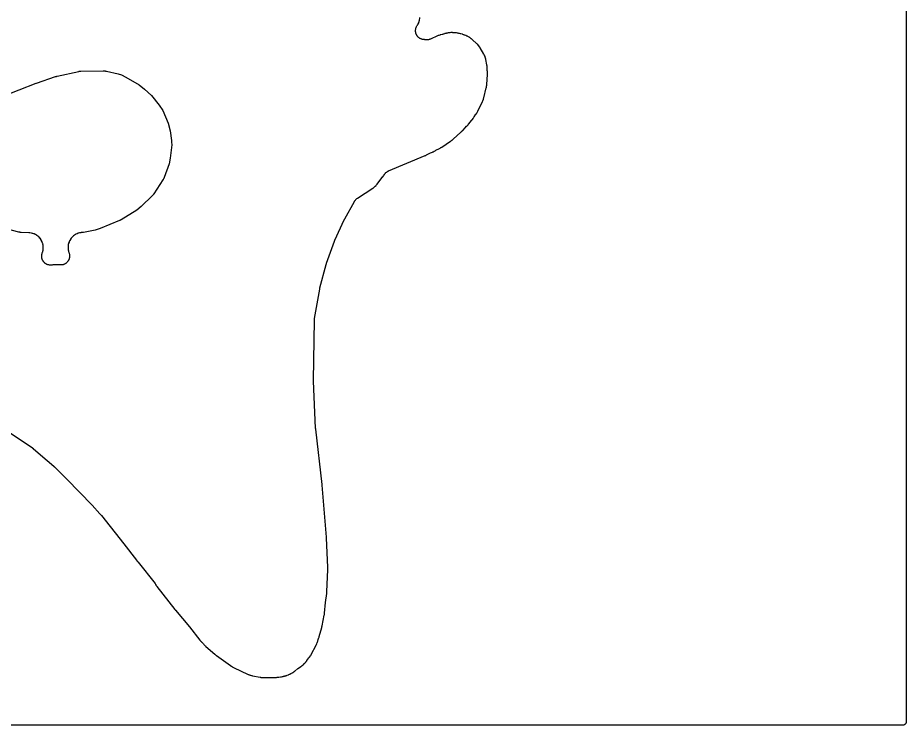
# Model space of a CAD drawing. Header units: millimetres. Extents: x 0 to 300, y 0 to 300.
# Drawn here: x 150.8 to 300.1, y -0.1 to 118.8 of the extents above; entities that cross this region are included whole.
import ezdxf

# ---------------------------------------------------------------- set-up
doc = ezdxf.new("R2010")
doc.units = ezdxf.units.MM
doc.layers.add('CUT', color=7, linetype='CONTINUOUS')

msp = doc.modelspace()

# ---------------------------------------------------------------- linework, layer by layer
at = {"layer": 'CUT'}
for points in [[(300.0625, 298.5625), (300.0625, 1.4375), (300.0625, 0.5522), (300.0589, 0.4788), (300.0503, 0.4206), (300.036, 0.3635), (300.0162, 0.3082), (299.991, 0.255), (299.9608, 0.2046), (299.9257, 0.1573), (299.8863, 0.1137), (299.8427, 0.0743), (299.7954, 0.0392), (299.745, 0.009), (299.6918, -0.0162), (299.6365, -0.036), (299.5794, -0.0503), (299.5212, -0.0589), (299.4478, -0.0625), (298.5625, -0.0625), (1.4375, -0.0625)], [(147.1391, 50.6435), (153.3251, 46.5275), (153.3372, 46.5193), (153.3443, 46.5144), (153.3574, 46.5043), (153.3649, 46.4985), (153.377, 46.4889), (153.3845, 46.483), (153.4018, 46.469), (153.4092, 46.463), (153.4182, 46.4556), (153.4255, 46.4495), (153.4426, 46.4352), (153.4498, 46.429), (154.6671, 45.3824), (156.896, 43.4385), (156.9024, 43.4322), (156.906, 43.4287), (156.9625, 43.3732), (156.9883, 43.3477), (157.2706, 43.0704), (159.0836, 41.2886), (163.3597, 36.8856), (164.6368, 35.4734), (164.708, 35.3947), (164.7972, 35.2962), (164.8879, 35.1958), (168.6547, 30.4156), (170.782, 27.6735), (170.7911, 27.662), (170.8516, 27.5879), (170.861, 27.5766), (170.8984, 27.533), (170.9181, 27.5111), (171.0477, 27.3742), (171.063, 27.3595), (173.8923, 23.7692), (173.9614, 23.6313), (173.9901, 23.5804), (174.09, 23.4219), (174.1062, 23.3976), (174.1389, 23.3508), (174.1474, 23.3389), (174.2038, 23.2625), (174.2126, 23.2508), (177.2302, 19.3608), (177.2333, 19.3567), (177.2555, 19.3286), (177.259, 19.3243), (177.287, 19.2895), (177.2904, 19.2853), (177.3128, 19.258), (177.3165, 19.2535), (179.6607, 16.4489), (181.3958, 14.247), (181.4036, 14.2374), (181.455, 14.1749), (181.463, 14.1653), (181.4947, 14.1284), (181.5112, 14.1099), (181.6215, 13.9916), (181.6389, 13.9737), (181.6735, 13.9395), (181.6824, 13.9309), (181.7412, 13.8753), (181.7503, 13.8668), (182.0356, 13.6076), (182.1044, 13.5254), (182.1116, 13.5169), (182.1626, 13.4581), (182.1703, 13.4494), (182.2045, 13.4115), (182.2213, 13.3936), (182.3286, 13.2841), (182.3455, 13.2676), (182.3753, 13.2394), (182.3835, 13.2318), (182.4404, 13.1801), (182.4498, 13.1718), (183.9317, 11.8802), (183.9422, 11.8713), (184.0108, 11.8142), (184.0215, 11.8055), (184.1093, 11.7358), (184.1202, 11.7274), (184.1914, 11.6735), (184.2025, 11.6653), (184.2347, 11.642), (186.578, 9.9507), (186.5781, 9.9507), (186.5893, 9.9427), (186.6634, 9.8919), (186.6748, 9.8842), (186.72, 9.8546), (186.7435, 9.84), (186.8981, 9.7488), (186.9222, 9.7353), (186.9699, 9.7101), (186.9822, 9.7038), (187.0625, 9.6636), (187.0749, 9.6575), (189.5659, 8.4819), (189.5772, 8.4768), (189.6508, 8.4439), (189.6622, 8.4389), (189.7068, 8.4201), (189.7299, 8.4109), (189.8788, 8.3551), (189.926, 8.3397), (190.079, 8.2964), (190.103, 8.2901), (190.1502, 8.2789), (190.1623, 8.2761), (190.2411, 8.259), (190.2532, 8.2565), (191.5589, 8.0016), (191.559, 8.0016), (191.5786, 7.9977), (191.5927, 7.9952), (191.6846, 7.9795), (191.6987, 7.9773), (191.7542, 7.9692), (191.7826, 7.9657), (191.968, 7.9476), (191.9966, 7.9455), (192.0526, 7.9427), (192.0669, 7.9422), (192.16, 7.9398), (192.1744, 7.9396), (193.3732, 7.9377), (193.3862, 7.9378), (193.4708, 7.9395), (193.4838, 7.9399), (193.5899, 7.9443), (193.6029, 7.945), (193.6874, 7.9504), (193.7004, 7.9513), (193.8164, 7.9612), (193.9458, 7.9626), (193.9647, 7.9631), (194.0879, 7.9684), (194.1068, 7.9695), (194.2611, 7.9809), (194.28, 7.9826), (194.4026, 7.9956), (194.4214, 7.9979), (194.7042, 8.037), (194.9427, 8.0574), (194.9562, 8.0587), (195.0443, 8.0682), (195.0579, 8.0698), (195.1107, 8.0768), (195.1376, 8.0809), (195.312, 8.1119), (195.3387, 8.1173), (195.3906, 8.129), (195.4039, 8.1322), (195.4899, 8.1536), (195.5031, 8.157), (195.5524, 8.1705), (195.6078, 8.1832), (195.6585, 8.1971), (195.7066, 8.2127), (195.8847, 8.2614), (195.9008, 8.266), (196.0052, 8.2977), (196.0212, 8.3028), (196.0832, 8.3236), (196.1147, 8.3351), (196.3144, 8.4146), (196.3753, 8.4428), (196.5649, 8.5441), (196.594, 8.5607), (196.6424, 8.5902), (196.6632, 8.599), (196.6759, 8.6045), (196.7577, 8.6413), (196.7702, 8.6471), (196.8189, 8.6704), (196.8435, 8.6829), (196.9995, 8.7665), (197.0469, 8.7948), (197.1945, 8.8923), (197.2171, 8.9081), (197.2607, 8.9399), (197.2718, 8.9481), (197.343, 9.0026), (197.3539, 9.0111), (197.9036, 9.4521), (198.3226, 9.7403), (198.3329, 9.7475), (198.3996, 9.7955), (198.4098, 9.803), (198.4493, 9.8327), (198.4692, 9.8483), (198.5945, 9.9511), (198.6322, 9.9848), (198.7485, 10.0977), (198.7662, 10.1157), (198.8002, 10.1516), (198.8088, 10.1609), (198.864, 10.2218), (198.8665, 10.2245), (198.8895, 10.243), (198.8995, 10.2512), (198.9639, 10.3052), (198.9737, 10.3136), (199.0117, 10.3469), (199.0308, 10.3644), (199.1507, 10.4788), (199.1865, 10.5161), (199.2961, 10.6405), (199.3128, 10.6602), (199.3445, 10.6995), (199.3525, 10.7097), (199.4039, 10.7762), (199.4117, 10.7865), (199.7434, 11.2356), (199.7894, 11.2918), (199.8003, 11.3055), (199.842, 11.3596), (199.8626, 11.3879), (199.9908, 11.5759), (200.0097, 11.6054), (200.0448, 11.664), (200.0536, 11.6792), (200.1093, 11.7785), (200.1177, 11.7939), (200.9569, 13.3987), (200.9649, 13.4145), (201.0151, 13.5178), (201.0226, 13.5338), (201.0509, 13.5967), (201.0645, 13.6293), (201.1462, 13.8439), (201.1578, 13.8773), (201.1785, 13.9431), (201.1836, 13.96), (201.2149, 14.0706), (201.2194, 14.0877), (201.2874, 14.3583), (201.2934, 14.3713), (201.298, 14.3816), (201.3295, 14.4538), (201.3341, 14.4646), (201.3539, 14.5123), (201.3629, 14.5355), (201.4162, 14.6812), (201.424, 14.7039), (201.4367, 14.7434), (201.4401, 14.7542), (201.4625, 14.8288), (201.466, 14.8409), (201.8858, 16.3513), (201.8884, 16.361), (201.906, 16.4288), (201.9086, 16.4392), (201.929, 16.5241), (201.9314, 16.5344), (201.9464, 16.6017), (201.9487, 16.6128), (202.3164, 18.4289), (202.3191, 18.4431), (202.3356, 18.5358), (202.3379, 18.5501), (202.3558, 18.6669), (202.3578, 18.6812), (202.3697, 18.7746), (202.3714, 18.789), (202.5541, 20.5538), (202.7345, 22.0637), (202.7357, 22.0744), (202.7433, 22.1492), (202.7443, 22.1607), (202.752, 22.254), (202.7528, 22.2653), (202.7574, 22.3392), (202.758, 22.3513), (202.9176, 26.1049), (202.918, 26.1179), (202.9198, 26.2021), (202.9199, 26.2151), (202.9198, 26.3209), (202.9197, 26.3339), (202.9178, 26.4181), (202.9174, 26.4311), (202.698, 31.4145), (202.6978, 31.4198), (202.6958, 31.4563), (202.6955, 31.462), (202.6927, 31.5075), (202.6923, 31.513), (202.6897, 31.5489), (202.6893, 31.5548), (201.9799, 40.2694), (201.9795, 40.2743), (201.9764, 40.3083), (201.9759, 40.3135), (201.9718, 40.3559), (201.9712, 40.361), (201.9677, 40.3944), (201.9671, 40.3999), (200.8864, 49.6759), (200.8857, 49.6822), (200.8841, 49.6969), (200.8835, 49.7032), (200.8819, 49.718), (200.8812, 49.7258), (200.8795, 49.744), (200.8788, 49.7519), (200.8777, 49.7644), (200.8771, 49.7721), (200.8757, 49.7901), (200.8752, 49.7978), (200.8749, 49.802), (200.8743, 49.8113), (200.8731, 49.8328), (200.8726, 49.842), (200.5041, 57.7258), (200.5038, 57.7316), (200.5033, 57.7452), (200.5031, 57.751), (200.5026, 57.7646), (200.5024, 57.7718), (200.5019, 57.7886), (200.5018, 57.7959), (200.5016, 57.8074), (200.5015, 57.8145), (200.5013, 57.8311), (200.5013, 57.8382), (200.5013, 57.842), (200.5013, 57.8505), (200.5014, 57.8704), (200.5016, 57.8788), (200.6727, 67.9933), (200.6729, 68.0005), (200.6733, 68.017), (200.6735, 68.0242), (200.6736, 68.0263), (200.6749, 68.0541), (200.679, 68.119), (200.6808, 68.1415), (200.6847, 68.1755), (200.6955, 68.2559), (200.7008, 68.2904), (201.5555, 73.1999), (201.5572, 73.2097), (201.5614, 73.2323), (201.5633, 73.242), (201.5656, 73.2537), (201.5675, 73.2633), (201.5722, 73.2857), (201.5742, 73.2953), (201.5776, 73.3109), (201.5798, 73.3205), (201.585, 73.3428), (201.5872, 73.3524), (201.59, 73.364), (201.5924, 73.3736), (201.5981, 73.3958), (201.6005, 73.4053), (202.6541, 77.3688), (202.6566, 77.3779), (202.6625, 77.3993), (202.6651, 77.4084), (202.6683, 77.4195), (202.671, 77.4286), (202.6773, 77.4498), (202.6801, 77.4589), (202.6847, 77.4735), (202.6875, 77.4826), (202.6944, 77.5036), (202.6973, 77.5126), (202.701, 77.5236), (202.7041, 77.5326), (202.7113, 77.5535), (202.7145, 77.5625), (204.0382, 81.2561), (204.0416, 81.2653), (204.0495, 81.2866), (204.0529, 81.2957), (204.0572, 81.3069), (204.0607, 81.316), (204.0691, 81.3371), (204.0727, 81.3462), (204.0787, 81.3608), (204.0824, 81.3698), (204.0913, 81.3908), (204.0951, 81.3998), (204.0999, 81.4107), (204.1038, 81.4196), (204.1131, 81.4404), (204.1171, 81.4493), (205.6809, 84.8512), (205.6839, 84.8575), (205.6908, 84.8723), (205.6937, 84.8785), (205.7008, 84.8933), (205.7046, 84.9011), (205.7135, 84.9192), (205.7173, 84.9269), (205.7235, 84.9393), (205.7274, 84.9469), (205.7364, 84.9646), (205.7404, 84.9721), (205.7426, 84.9763), (205.7473, 84.9852), (205.7586, 85.006), (205.7635, 85.0149), (207.3954, 87.9529), (207.4176, 87.9907), (207.46, 88.0589), (207.5097, 88.131), (207.5452, 88.1773), (207.6018, 88.2442), (207.6415, 88.2869), (207.7043, 88.348), (207.7481, 88.3865), (207.8165, 88.4412), (207.8816, 88.4882), (207.9138, 88.5103), (210.46, 90.1668), (210.4739, 90.1762), (210.5635, 90.2381), (210.5772, 90.2478), (210.6299, 90.2865), (210.6564, 90.3071), (210.8222, 90.4435), (210.8715, 90.4889), (211.0211, 90.643), (211.0438, 90.6677), (211.0867, 90.7171), (211.0975, 90.73), (211.1665, 90.8142), (211.177, 90.8273), (212.18, 92.1231), (212.1915, 92.1384), (212.2645, 92.2393), (212.2755, 92.255), (212.3631, 92.3844), (212.3736, 92.4004), (212.4044, 92.4493), (212.4298, 92.4873), (212.478, 92.5558), (212.5344, 92.6278), (212.5744, 92.6738), (212.6378, 92.7397), (212.6822, 92.7814), (212.752, 92.8405), (212.8004, 92.8774), (212.8758, 92.9291), (212.9277, 92.961), (213.008, 93.0048), (213.0835, 93.0411), (213.1252, 93.0599), (219.2747, 95.6435), (219.2833, 95.6472), (219.3429, 95.6734), (219.3521, 95.6775), (219.4259, 95.7114), (219.4349, 95.7156), (219.4928, 95.7433), (219.5022, 95.7479), (220.1661, 96.0802), (220.4945, 96.2191), (220.5046, 96.2235), (220.5749, 96.2547), (220.5853, 96.2595), (220.631, 96.2809), (220.6528, 96.2916), (220.7873, 96.3613), (220.8079, 96.3725), (220.8431, 96.3925), (220.8526, 96.3981), (220.918, 96.4369), (220.9286, 96.4433), (221.0816, 96.5384), (221.6461, 96.8209), (221.6632, 96.8298), (221.7731, 96.8893), (221.7898, 96.8987), (221.9252, 96.9777), (221.9417, 96.9877), (222.0475, 97.054), (222.0636, 97.0645), (223.5398, 98.0577), (223.5503, 98.065), (223.6187, 98.1131), (223.6292, 98.1207), (223.6696, 98.1505), (223.69, 98.1662), (223.7608, 98.2232), (223.8034, 98.2551), (223.8241, 98.2714), (223.8638, 98.304), (223.8739, 98.3125), (223.9387, 98.3682), (223.9486, 98.3769), (225.2703, 99.5635), (225.2833, 99.5755), (225.3668, 99.655), (225.3795, 99.6675), (225.4812, 99.7703), (225.4935, 99.7831), (225.5721, 99.8674), (225.584, 99.8806), (225.9793, 100.3304), (226.2283, 100.5689), (226.2372, 100.5776), (226.2947, 100.635), (226.3034, 100.6439), (226.3373, 100.6791), (226.3542, 100.6975), (226.4617, 100.8191), (226.4778, 100.8382), (226.5086, 100.8761), (226.5164, 100.8858), (226.5662, 100.9499), (226.5738, 100.9598), (226.8046, 101.2696), (227.0439, 101.542), (227.0545, 101.5544), (227.1224, 101.636), (227.1327, 101.6487), (227.172, 101.6987), (227.1915, 101.7249), (227.3134, 101.8985), (227.3314, 101.9257), (227.3651, 101.9798), (227.3736, 101.9938), (227.4273, 102.0853), (227.4353, 102.0995), (227.4701, 102.1626), (227.8024, 102.6086), (227.8107, 102.6199), (227.8636, 102.6945), (227.8716, 102.7061), (227.9023, 102.7517), (227.9175, 102.7753), (228.0125, 102.9315), (228.0266, 102.9559), (228.0529, 103.0041), (228.0595, 103.0165), (228.1014, 103.0978), (228.1077, 103.1104), (228.896, 104.7305), (228.9027, 104.7448), (228.9452, 104.8384), (228.9516, 104.8529), (228.9756, 104.9098), (228.9872, 104.9392), (229.0571, 105.1324), (229.0671, 105.1624), (229.085, 105.2215), (229.0894, 105.2367), (229.1167, 105.3358), (229.1207, 105.3511), (229.5273, 106.9993), (229.5304, 107.0125), (229.5495, 107.0981), (229.5523, 107.1114), (229.5626, 107.1631), (229.5673, 107.1897), (229.5938, 107.3631), (229.5973, 107.3899), (229.6029, 107.4424), (229.6042, 107.4558), (229.6116, 107.5433), (229.6126, 107.5568), (229.7196, 109.285), (229.7203, 109.3001), (229.7239, 109.3983), (229.7243, 109.4134), (229.725, 109.4724), (229.7245, 109.5027), (229.7169, 109.6989), (229.715, 109.729), (229.7097, 109.7878), (229.7081, 109.8029), (229.6969, 109.9004), (229.695, 109.9154), (229.6717, 110.0814), (229.6755, 110.2305), (229.6757, 110.2464), (229.6757, 110.3497), (229.6754, 110.3656), (229.6738, 110.4275), (229.6721, 110.4593), (229.6556, 110.665), (229.6522, 110.6966), (229.644, 110.758), (229.6416, 110.7738), (229.6252, 110.8757), (229.6225, 110.8914), (229.4591, 111.7599), (229.4558, 111.7762), (229.4328, 111.8822), (229.429, 111.8985), (229.4134, 111.9617), (229.4046, 111.9938), (229.342, 112.1982), (229.3189, 112.2608), (229.234, 112.457), (229.2199, 112.4872), (229.1908, 112.5454), (229.1831, 112.5603), (229.1319, 112.6558), (229.1238, 112.6704), (228.5224, 113.7216), (228.5212, 113.7237), (228.5131, 113.7373), (228.4599, 113.8248), (228.4516, 113.8382), (228.4183, 113.8899), (228.4005, 113.916), (228.2823, 114.0798), (228.2428, 114.1289), (228.1081, 114.2795), (228.0865, 114.3024), (228.0431, 114.346), (228.0319, 114.3571), (227.9578, 114.4278), (227.9462, 114.4385), (227.1865, 115.1264), (227.1744, 115.137), (227.0951, 115.2051), (227.0828, 115.2154), (227.0341, 115.2549), (227.0086, 115.2745), (226.8397, 115.3973), (226.8132, 115.4155), (226.7606, 115.4496), (226.747, 115.4582), (226.6578, 115.5126), (226.644, 115.5208), (226.4355, 115.6406), (226.4246, 115.6467), (226.3533, 115.6857), (226.3423, 115.6916), (226.299, 115.7141), (226.2766, 115.7252), (226.1315, 115.7932), (226.0854, 115.8125), (225.9352, 115.8681), (225.9116, 115.8763), (225.8651, 115.8914), (225.8532, 115.8951), (225.7754, 115.9185), (225.7634, 115.922), (225.6829, 115.9444), (225.586, 115.9864), (225.5709, 115.9928), (225.5115, 116.0166), (225.4807, 116.028), (225.2818, 116.0956), (225.2186, 116.1133), (225.0135, 116.1587), (224.9813, 116.1649), (224.9182, 116.1753), (224.9019, 116.1778), (224.7963, 116.1923), (224.7801, 116.1943), (224.7784, 116.1944), (224.765, 116.1979), (224.7522, 116.201), (224.7023, 116.2125), (224.6766, 116.2179), (224.5112, 116.2487), (224.4593, 116.256), (224.2941, 116.272), (224.2417, 116.2748), (224.0736, 116.2763), (224.0473, 116.276), (224.0352, 116.2756), (223.9976, 116.2797), (223.9846, 116.281), (223.9, 116.2883), (223.8869, 116.2893), (223.8359, 116.2927), (223.8098, 116.2938), (223.6423, 116.2974), (223.59, 116.2963), (223.425, 116.2854), (223.373, 116.2797), (223.2074, 116.2542), (223.1816, 116.2497), (223.1315, 116.2397), (223.1187, 116.237), (223.0358, 116.2187), (223.0231, 116.2157), (222.9179, 116.19), (222.887, 116.1867), (222.8715, 116.1849), (222.8109, 116.177), (222.7799, 116.1721), (222.5827, 116.1356), (222.5218, 116.1211), (222.3294, 116.0643), (222.2996, 116.0546), (222.242, 116.0343), (222.2273, 116.0289), (222.1707, 116.0072), (221.9018, 115.9414), (221.8883, 115.938), (221.8008, 115.9144), (221.7873, 115.9106), (221.7351, 115.8952), (221.7086, 115.8867), (221.5374, 115.8276), (221.5112, 115.8178), (221.4607, 115.7977), (221.4478, 115.7924), (221.3644, 115.7569), (221.3516, 115.7513), (220.185, 115.2221), (220.1451, 115.2052), (220.0713, 115.1759), (219.9893, 115.1479), (219.9339, 115.1319), (219.8496, 115.1119), (219.7929, 115.1013), (219.707, 115.0894), (219.6496, 115.0843), (219.563, 115.0808), (219.5053, 115.0813), (219.4188, 115.0861), (219.3399, 115.0943), (219.2969, 115.0999), (219.2125, 115.1128), (219.198, 115.1149), (219.1415, 115.1221), (219.1124, 115.1251), (219.0558, 115.1296), (219.0128, 115.1341), (218.9343, 115.1441), (218.8492, 115.1592), (218.7931, 115.1719), (218.7099, 115.1951), (218.6553, 115.2131), (218.5747, 115.2441), (218.522, 115.2673), (218.4448, 115.3059), (218.3946, 115.3341), (218.3214, 115.3799), (218.2741, 115.4128), (218.2057, 115.4654), (218.1618, 115.5026), (218.0987, 115.5616), (218.0586, 115.6028), (218.0014, 115.6676), (217.9654, 115.7125), (217.9147, 115.7824), (217.8833, 115.8306), (217.8395, 115.905), (217.8128, 115.956), (217.7763, 116.0343), (217.7546, 116.0876), (217.7259, 116.169), (217.7094, 116.2241), (217.6886, 116.308), (217.6774, 116.3644), (217.6648, 116.4499), (217.6591, 116.5071), (217.6547, 116.5934), (217.6545, 116.6509), (217.6584, 116.7372), (217.6637, 116.7945), (217.6759, 116.88), (217.6867, 116.9365), (217.707, 117.0205), (217.7232, 117.0757), (217.7514, 117.1573), (217.7728, 117.2107), (217.8088, 117.2892), (217.8352, 117.3403), (217.8785, 117.4151), (217.9214, 117.4816), (217.9457, 117.5173), (217.9601, 117.5374), (217.9911, 117.5853), (218.0817, 117.7413), (218.1079, 117.7919), (218.1833, 117.9557), (218.2046, 118.0086), (218.2641, 118.1788), (218.2803, 118.2335), (218.3233, 118.4086), (218.3343, 118.4646), (218.3608, 118.6455), (218.3643, 118.6738), (218.3698, 118.7292), (218.371, 118.7434), (218.3779, 118.8358)], [(145.2914, 104.4608), (153.9138, 107.8001), (153.9261, 107.8048), (153.9387, 107.8096), (153.9431, 107.8112), (153.9536, 107.8151), (153.9582, 107.8168), (153.9655, 107.8195), (153.97, 107.8211), (153.9804, 107.8248), (153.9843, 107.8262), (153.993, 107.8293), (154.0052, 107.8335), (154.0106, 107.8354), (157.1936, 108.9146), (157.2052, 108.9184), (157.2324, 108.9273), (157.2441, 108.931), (157.2583, 108.9354), (157.2701, 108.9389), (157.2974, 108.9469), (157.3092, 108.9503), (157.3282, 108.9556), (157.34, 108.9588), (157.3676, 108.9661), (157.3795, 108.9692), (157.394, 108.9728), (157.4059, 108.9757), (157.4336, 108.9823), (157.4456, 108.985), (161.0765, 109.7896), (161.0877, 109.792), (161.1055, 109.7957), (161.1507, 109.804), (161.2272, 109.8159), (161.2613, 109.8205), (161.2637, 109.8208), (161.2979, 109.8241), (161.3751, 109.8301), (161.4209, 109.8325), (161.4391, 109.833), (161.4506, 109.8332), (165.196, 109.8859), (165.2094, 109.886), (165.2307, 109.886), (165.2844, 109.8843), (165.375, 109.8788), (165.4152, 109.8755), (165.4179, 109.8752), (165.4579, 109.8701), (165.5476, 109.8565), (165.5873, 109.8492), (165.5942, 109.8478), (165.7579, 109.8112), (167.6837, 109.3704), (168.2462, 109.1861), (168.9943, 108.8273), (171.2228, 107.5353), (172.1517, 106.791), (173.3118, 105.7119), (174.6067, 104.1208), (175.1797, 103.2395), (176.1193, 101.0748), (176.413, 99.774), (176.6668, 98.168), (176.6845, 97.7565), (176.6935, 97.5477), (176.696, 97.4879), (176.6971, 97.4639), (176.4557, 95.1991), (176.2579, 94.2709), (175.4208, 91.9504), (175.4163, 91.9382), (175.409, 91.919), (175.3893, 91.8709), (175.3537, 91.7908), (175.337, 91.7555), (175.3359, 91.7532), (175.3178, 91.7186), (175.2753, 91.6419), (175.2489, 91.5972), (175.2379, 91.5798), (175.2309, 91.5689), (173.7115, 89.2358), (173.7048, 89.2257), (173.6942, 89.2099), (173.6662, 89.1705), (173.6173, 89.1054), (173.595, 89.0769), (173.5934, 89.075), (173.57, 89.0474), (173.516, 88.9864), (173.483, 88.9511), (173.4696, 88.9375), (173.461, 88.929), (171.5831, 87.0753), (170.8284, 86.4503), (168.2094, 84.8566), (168.2016, 84.852), (168.1894, 84.8447), (168.1698, 84.8333), (168.1403, 84.8168), (168.1151, 84.8032), (168.0939, 84.7922), (168.0833, 84.7867), (168.0786, 84.7843), (168.0542, 84.7725), (167.9989, 84.7468), (167.9659, 84.7322), (167.9527, 84.7266), (167.9443, 84.7232), (164.6632, 83.3896), (163.866, 83.124), (161.8783, 82.7379), (161.8715, 82.7366), (161.8556, 82.7337), (161.8488, 82.7324), (161.8467, 82.7321), (161.8199, 82.7277), (161.7572, 82.7185), (161.7303, 82.7149), (161.7224, 82.714), (161.7106, 82.7127), (161.683, 82.7098), (161.6711, 82.7087), (161.589, 82.7013), (161.5785, 82.7003), (161.5086, 82.6927), (161.4789, 82.6888), (161.2931, 82.6593), (161.2356, 82.6473), (161.0558, 82.6003), (160.9997, 82.5827), (160.8253, 82.5184), (160.7712, 82.4954), (160.604, 82.4143), (160.5524, 82.3861), (160.3939, 82.2891), (160.3454, 82.256), (160.1971, 82.1439), (160.152, 82.1062), (160.0155, 81.9802), (159.9743, 81.9382), (159.8507, 81.7994), (159.8138, 81.7537), (159.7044, 81.6034), (159.6722, 81.5543), (159.578, 81.3941), (159.5508, 81.342), (159.4727, 81.1733), (159.4507, 81.1188), (159.3895, 80.9433), (159.3729, 80.887), (159.3292, 80.7063), (159.3182, 80.6486), (159.2924, 80.4646), (159.2871, 80.406), (159.2794, 80.2203), (159.2799, 80.1616), (159.2904, 79.976), (159.2966, 79.9176), (159.3252, 79.7339), (159.3371, 79.6764), (159.3836, 79.4964), (159.401, 79.4403), (159.4531, 79.298), (159.467, 79.2571), (159.4905, 79.1816), (159.5123, 79.0981), (159.5241, 79.0419), (159.5377, 78.9567), (159.5441, 78.8996), (159.5495, 78.8134), (159.5504, 78.756), (159.5475, 78.6697), (159.5429, 78.6125), (159.5318, 78.5269), (159.5217, 78.4703), (159.5024, 78.3862), (159.4869, 78.3309), (159.4597, 78.249), (159.439, 78.1954), (159.4041, 78.1165), (159.3783, 78.0651), (159.336, 77.99), (159.3054, 77.9413), (159.2561, 77.8705), (159.221, 77.825), (159.1651, 77.7592), (159.1259, 77.7173), (159.0639, 77.6572), (159.0208, 77.6192), (158.9534, 77.5654), (158.9069, 77.5317), (158.8346, 77.4845), (158.7851, 77.4554), (158.7086, 77.4154), (158.6565, 77.3912), (158.5766, 77.3587), (158.5224, 77.3396), (158.4397, 77.3149), (158.3839, 77.3011), (158.2993, 77.2844), (158.2424, 77.276), (158.1566, 77.2675), (158.0992, 77.2645), (158.0129, 77.2643), (157.9339, 77.2679), (157.8908, 77.2709), (157.5926, 77.2987), (157.5764, 77.3), (157.4708, 77.307), (157.4545, 77.3078), (157.3911, 77.3103), (157.3585, 77.3107), (157.147, 77.3074), (157.1145, 77.306), (157.0511, 77.3016), (157.0349, 77.3003), (156.9295, 77.29), (156.9133, 77.2882), (156.7427, 77.267), (156.6392, 77.2541), (156.624, 77.2522), (156.564, 77.2447), (156.5205, 77.2403), (156.4406, 77.2343), (156.3532, 77.232), (156.2949, 77.2332), (156.2077, 77.2394), (156.1498, 77.2463), (156.0636, 77.2609), (156.0067, 77.2734), (155.9223, 77.2963), (155.8669, 77.3143), (155.7851, 77.3453), (155.7317, 77.3686), (155.6533, 77.4074), (155.6024, 77.4357), (155.5282, 77.4819), (155.4803, 77.5151), (155.4109, 77.5683), (155.3664, 77.6059), (155.3025, 77.6656), (155.2619, 77.7074), (155.2041, 77.773), (155.1677, 77.8186), (155.1166, 77.8895), (155.0848, 77.9383), (155.0408, 78.0139), (155.0139, 78.0656), (154.9774, 78.1451), (154.9557, 78.1991), (154.9271, 78.2818), (154.9107, 78.3377), (154.8903, 78.4227), (154.8794, 78.4799), (154.8673, 78.5666), (154.8621, 78.6246), (154.8584, 78.712), (154.8588, 78.7702), (154.8637, 78.8575), (154.8698, 78.9155), (154.8831, 79.0019), (154.8948, 79.059), (154.9164, 79.1437), (154.94, 79.2203), (154.9539, 79.2618), (155.0095, 79.4154), (155.0269, 79.4721), (155.073, 79.6535), (155.0848, 79.7116), (155.1127, 79.8967), (155.1187, 79.9556), (155.1283, 80.1426), (155.1284, 80.2018), (155.1195, 80.3889), (155.1137, 80.4478), (155.0864, 80.633), (155.0749, 80.6911), (155.0295, 80.8728), (155.0123, 80.9294), (154.9492, 81.1057), (154.9265, 81.1604), (154.8464, 81.3296), (154.8184, 81.3818), (154.7219, 81.5423), (154.6889, 81.5915), (154.5771, 81.7416), (154.5394, 81.7873), (154.4134, 81.9258), (154.3714, 81.9675), (154.2323, 82.0928), (154.1864, 82.1303), (154.0356, 82.2413), (153.9862, 82.274), (153.8252, 82.3695), (153.7729, 82.3972), (153.6032, 82.4765), (153.5484, 82.4989), (153.3718, 82.561), (153.315, 82.5779), (153.1331, 82.6223), (153.075, 82.6335), (152.887, 82.6601), (152.8576, 82.6636), (152.8, 82.6688), (152.7852, 82.67), (152.6892, 82.6764), (152.6744, 82.6772), (151.4093, 82.7305), (151.3974, 82.7311), (151.3784, 82.7321), (151.3307, 82.736), (151.2504, 82.7448), (151.2147, 82.7494), (151.2123, 82.7498), (151.1769, 82.7558), (151.0975, 82.7709), (151.0507, 82.7811), (151.0323, 82.7857), (151.0207, 82.7886), (147.5759, 83.6865)]]:
    msp.add_lwpolyline(points, dxfattribs=at)

doc.saveas('drawing.dxf')
